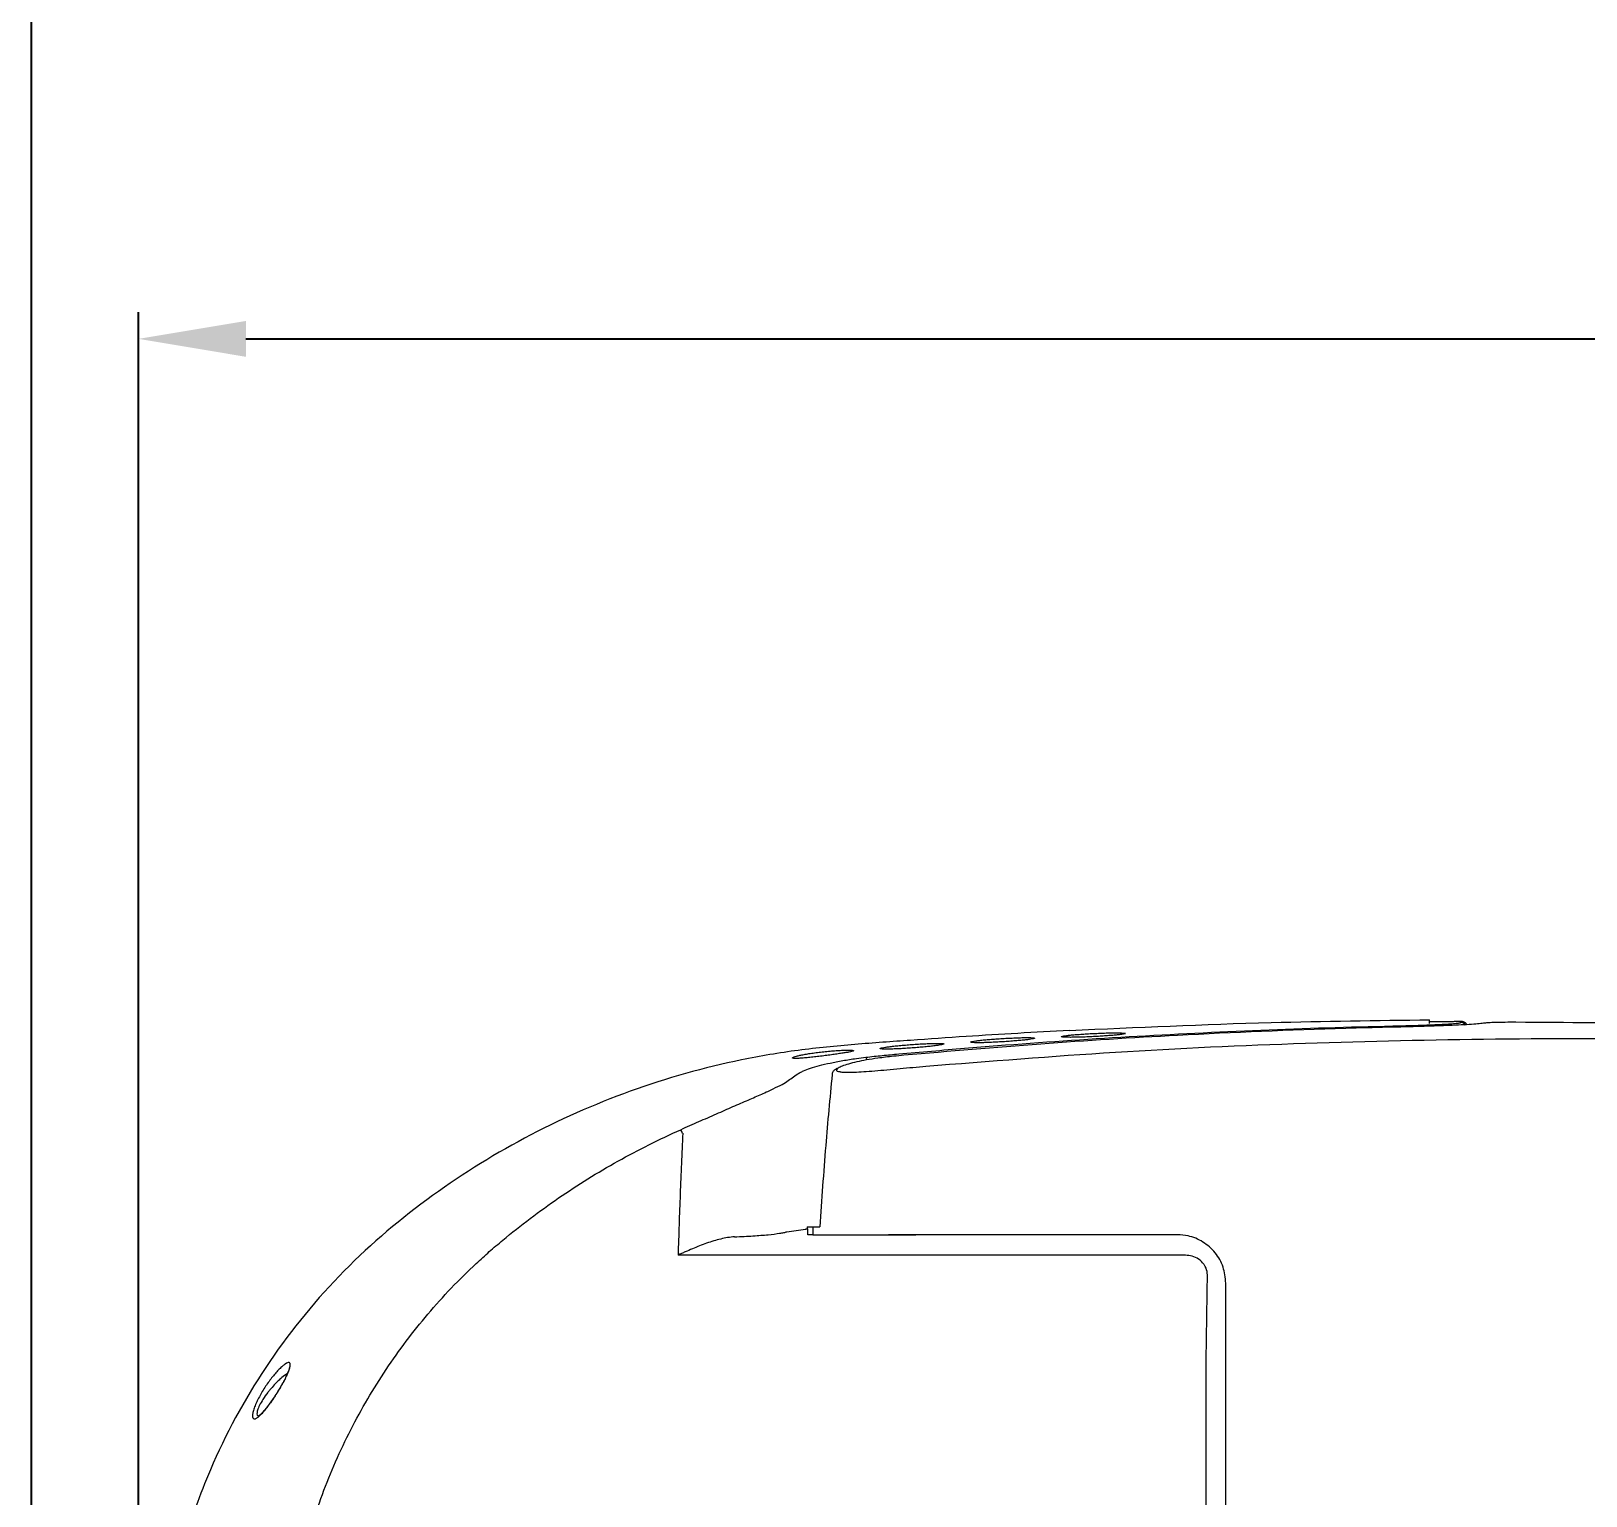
# Model space of a CAD drawing. Extents: x 3571 to 9666, y -561 to 1991.
# Drawn here: x 7030.5 to 7320.1, y 1321.7 to 1594.6 of the extents above; entities that cross this region are included whole.
import ezdxf

# ---------------------------------------------------------------- set-up
doc = ezdxf.new("R2010")
doc.units = 0
doc.header["$LTSCALE"] = 20
doc.header["$MEASUREMENT"] = 0
doc.layers.get('0').update_dxf_attribs({"linetype": 'CONTINUOUS'})
doc.layers.get('DEFPOINTS').update_dxf_attribs({"linetype": 'CONTINUOUS'})
doc.layers.add('6', color=6, linetype='CONTINUOUS')
doc.styles.get("Standard").update_dxf_attribs({"font": 'NanumGothic.ttf'})
doc.dimstyles.get("Standard").update_dxf_attribs({"dimtxt": 2.7, "dimasz": 2.5, "dimexe": 1.5, "dimexo": 1.5, "dimgap": 1.5, "dimtad": 1, "dimdec": 0, "dimlfac": 10, "dimzin": 0, "dimdsep": 46, "dimtxsty": 'Standard', "dimcen": 0, "dimclrt": 2, "dimadec": 0, "dimazin": 0, "dimtfac": 1, "dimtdec": 0, "dimtmove": 0, "dimatfit": 3, "dimfxl": 0, "dimtolj": 1, "dimtzin": 0, "dimarcsym": 0})

# ---------------------------------------------------------------- blocks, each defined once
blk = doc.blocks.new('*D15')
at = {"color": 3, "lineweight": -2}
for p, q in [((7050.5, 1211.91), (7050.5, 1542.25)), ((7709.36, 1212.37), (7709.36, 1542.25)), ((7070.5, 1537.25), (7689.36, 1537.25))]:
    blk.add_line(p, q, dxfattribs=at)
at = {"color": 3}
for points in [[(7070.5, 1540.58), (7070.5, 1533.91), (7050.5, 1537.25)], [(7689.36, 1540.58), (7689.36, 1533.91), (7709.36, 1537.25)]]:
    blk.add_solid(points, dxfattribs=at)
at = {"layer": 'DEFPOINTS', "color": 0}
for p in [(7709.36, 1537.25), (7709.36, 1210.87), (7050.5, 1210.41)]:
    blk.add_point(p, dxfattribs=at)
at = {"color": 2, "insert": (7379.93, 1563.58), "char_height": 30, "attachment_point": 5}
blk.add_mtext('\\A1;660', dxfattribs=at)

msp = doc.modelspace()

# ---------------------------------------------------------------- linework, layer by layer
at = {"color": 7, "linetype": 'Continuous', "lineweight": 15}
for p, q in [((7291.01, 1409.72), (7291.01, 1410.42)), ((7176.08, 1371.87), (7177.43, 1371.87)), ((7176.14, 1370.37), (7195.29, 1370.37))]:
    msp.add_line(p, q, dxfattribs=at)
for centre, radius, start, end in [((7283.95, 1409.01), 0.336, 8.5897, 51.1432), ((7296.82, 1408.92), 1, 27.6674, 90.1319), ((7185.34, 1402.86), 0.872, 6.3664, 42.1491), ((7148.18, 1387.74), 3.99, 22.5295, 33.5726)]:
    msp.add_arc(centre, radius, start, end, dxfattribs=at)
for points, knots in [([(7185.99, 1403.44), (7187.01, 1403.56), (7188.03, 1403.67), (7190.07, 1403.87), (7191.09, 1403.96), (7194.15, 1404.24), (7196.19, 1404.42), (7202.32, 1404.95), (7206.4, 1405.29), (7218.66, 1406.24), (7226.84, 1406.8), (7251.39, 1408.24), (7267.77, 1408.9), (7284.16, 1409.27)], [0, 0, 0, 0, 0.03125, 0.03125, 0.0625, 0.0625, 0.125, 0.125, 0.25, 0.25, 0.5, 0.5, 1, 1, 1, 1]), ([(7285.17, 1409.06), (7284.52, 1409.05), (7281.26, 1408.97), (7267.55, 1408.6), (7245.99, 1407.7), (7218.56, 1406), (7201.58, 1404.54), (7193.09, 1403.81)], [0, 0, 0, 0, 0.02123, 0.10615, 0.44585, 0.722925, 1, 1, 1, 1]), ([(7222.4, 1407.27), (7222.4, 1407.25), (7222.48, 1407.21), (7222.83, 1407.18), (7223.38, 1407.15), (7224.11, 1407.15), (7224.99, 1407.15), (7226.02, 1407.18), (7227.17, 1407.22), (7228.4, 1407.28), (7229.62, 1407.34), (7230.76, 1407.42), (7231.79, 1407.5), (7232.67, 1407.58), (7233.39, 1407.66), (7233.94, 1407.74), (7234.28, 1407.81), (7234.39, 1407.87), (7234.27, 1407.92), (7233.93, 1407.96), (7233.38, 1407.98), (7232.66, 1407.99), (7231.77, 1407.99), (7230.75, 1407.96), (7229.6, 1407.92), (7228.38, 1407.87), (7227.15, 1407.8), (7226.01, 1407.73), (7224.98, 1407.65), (7224.09, 1407.57), (7223.36, 1407.49), (7222.82, 1407.41), (7222.48, 1407.33), (7222.4, 1407.29), (7222.4, 1407.27)], [0, 0, 0, 0, 0.031679, 0.062678, 0.093334, 0.123884, 0.154537, 0.185545, 0.217427, 0.250368, 0.283189, 0.314854, 0.345807, 0.376425, 0.40695, 0.437567, 0.468484, 0.50001, 0.531525, 0.562404, 0.592968, 0.623445, 0.654037, 0.684995, 0.716846, 0.749787, 0.782626, 0.814331, 0.845333, 0.876003, 0.906587, 0.937281, 0.968308, 1, 1, 1, 1]), ([(7223.94, 1408.43), (7236.45, 1409), (7258.8, 1410.02), (7281.17, 1410.3), (7291.01, 1410.42)], [0, 0, 0, 0, 0.559969, 1, 1, 1, 1]), ([(7284.16, 1409.27), (7284.99, 1409.29), (7285.81, 1409.31), (7287.39, 1409.35), (7288.16, 1409.37), (7289.27, 1409.41), (7289.64, 1409.42), (7290.35, 1409.45), (7290.7, 1409.46), (7291.71, 1409.5), (7292.34, 1409.53), (7293.5, 1409.58), (7294.04, 1409.61), (7294.98, 1409.67), (7295.39, 1409.7), (7295.9, 1409.75), (7296.05, 1409.77), (7296.31, 1409.8), (7296.43, 1409.81), (7296.7, 1409.86), (7296.8, 1409.89), (7296.82, 1409.92)], [0, 0, 0, 0, 0.125, 0.125, 0.25, 0.25, 0.3125, 0.3125, 0.375, 0.375, 0.5, 0.5, 0.625, 0.625, 0.75, 0.75, 0.8125, 0.8125, 0.875, 0.875, 1, 1, 1, 1]), ([(7301.25, 1409.79), (7300.96, 1409.75), (7300.37, 1409.68), (7298.87, 1409.56), (7296.97, 1409.45), (7294.63, 1409.35), (7291.91, 1409.25), (7288.74, 1409.15), (7286.41, 1409.09), (7285.17, 1409.06)], [0, 0, 0, 0, 0.135668, 0.271383, 0.408096, 0.544854, 0.689605, 0.834391, 1, 1, 1, 1]), ([(7296.97, 1410.15), (7297.06, 1410.15), (7297.15, 1410.14), (7297.33, 1410.09), (7297.41, 1410.05), (7297.65, 1409.91), (7297.78, 1409.78), (7297.86, 1409.62)], [0, 0, 0, 0, 0.25, 0.25, 0.5, 0.5, 1, 1, 1, 1]), ([(7307.09, 1409.95), (7306.42, 1409.95), (7305.07, 1409.95), (7303.28, 1409.91), (7301.89, 1409.86), (7301.46, 1409.81), (7301.25, 1409.79)], [0, 0, 0, 0, 0.251392, 0.502785, 0.754244, 1, 1, 1, 1]), ([(7584.51, 1389.48), (7583.95, 1389.6), (7579.4, 1390.56), (7570.76, 1391.77), (7554.55, 1394), (7534.18, 1396.51), (7501.33, 1400.1), (7460.09, 1403.86), (7426.76, 1406.14), (7404.16, 1407.35), (7388.47, 1408.12), (7364.33, 1409.04), (7335.59, 1409.75), (7316.51, 1409.88), (7307.09, 1409.95)], [0, 0, 0, 0, 0.006173, 0.049901, 0.093579, 0.181895, 0.270213, 0.448367, 0.626521, 0.639492, 0.691373, 0.795139, 0.898926, 1, 1, 1, 1]), ([(7204.65, 1407.3), (7201.21, 1407.07), (7194.33, 1406.59), (7183.97, 1405.87), (7173.39, 1404.85), (7152.26, 1401.3), (7128.2, 1392.63), (7103.9, 1377.32), (7081.92, 1358.48), (7069.52, 1339.77), (7063.89, 1326.6)], [0, 0, 0, 0, 0.0625, 0.125, 0.1875, 0.25, 0.5, 0.625, 0.75, 1, 1, 1, 1]), ([(7172.32, 1403.31), (7172.32, 1403.29), (7172.41, 1403.24), (7172.75, 1403.21), (7173.31, 1403.22), (7174.08, 1403.27), (7175.03, 1403.35), (7176.11, 1403.46), (7177.25, 1403.6), (7178.43, 1403.74), (7179.56, 1403.89), (7180.61, 1404.04), (7181.53, 1404.18), (7182.3, 1404.3), (7182.93, 1404.41), (7183.38, 1404.51), (7183.66, 1404.6), (7183.74, 1404.67), (7183.63, 1404.72), (7183.29, 1404.76), (7182.74, 1404.77), (7181.97, 1404.76), (7181.01, 1404.71), (7179.91, 1404.64), (7178.75, 1404.54), (7177.57, 1404.41), (7176.43, 1404.27), (7175.39, 1404.11), (7174.46, 1403.96), (7173.69, 1403.8), (7173.07, 1403.65), (7172.62, 1403.52), (7172.36, 1403.4), (7172.31, 1403.34), (7172.32, 1403.31)], [0, 0, 0, 0, 0.031096, 0.063086, 0.095945, 0.12988, 0.163756, 0.196652, 0.228996, 0.261182, 0.292672, 0.323059, 0.352775, 0.382002, 0.410987, 0.440102, 0.469592, 0.499725, 0.530663, 0.562359, 0.594916, 0.628665, 0.662724, 0.696101, 0.728931, 0.761284, 0.792697, 0.823049, 0.852749, 0.882007, 0.911054, 0.940232, 0.969799, 1, 1, 1, 1]), ([(7188.64, 1405.06), (7188.64, 1405.03), (7188.72, 1405), (7189.07, 1404.96), (7189.62, 1404.95), (7190.35, 1404.95), (7191.24, 1404.98), (7192.26, 1405.02), (7193.41, 1405.09), (7194.62, 1405.17), (7195.83, 1405.26), (7196.97, 1405.37), (7197.99, 1405.47), (7198.87, 1405.58), (7199.59, 1405.68), (7200.13, 1405.77), (7200.47, 1405.85), (7200.58, 1405.93), (7200.45, 1405.98), (7200.11, 1406.01), (7199.56, 1406.03), (7198.84, 1406.02), (7197.95, 1406), (7196.93, 1405.96), (7195.79, 1405.9), (7194.58, 1405.82), (7193.36, 1405.72), (7192.22, 1405.62), (7191.2, 1405.51), (7190.32, 1405.41), (7189.59, 1405.31), (7189.05, 1405.21), (7188.71, 1405.13), (7188.64, 1405.08), (7188.64, 1405.06)], [0, 0, 0, 0, 0.031809, 0.062908, 0.093643, 0.124251, 0.154935, 0.185939, 0.217769, 0.250595, 0.283303, 0.314881, 0.345773, 0.376349, 0.406855, 0.437489, 0.468474, 0.500137, 0.531795, 0.56277, 0.593398, 0.623914, 0.654517, 0.685451, 0.71722, 0.75001, 0.782706, 0.814305, 0.845235, 0.875858, 0.906419, 0.93712, 0.968198, 1, 1, 1, 1]), ([(7197.19, 1401.77), (7208.95, 1402.71), (7232.49, 1404.59), (7267.87, 1406.2), (7303.34, 1406.99), (7338.87, 1406.94), (7374.45, 1406.22), (7409.96, 1404.86), (7444.38, 1402.9), (7479.7, 1400.3), (7514.97, 1397.12), (7542.4, 1394.03), (7562.06, 1391.8), (7573.96, 1390.47), (7585.84, 1388.89), (7597.62, 1386.85), (7609.24, 1384.16), (7620.36, 1380.65), (7630.9, 1376.32), (7640.94, 1371.3), (7650.64, 1365.47), (7659.36, 1359.3), (7667.03, 1352.94), (7673.7, 1346.39), (7679.83, 1339.22), (7685.32, 1331.55), (7690.1, 1323.51), (7694.19, 1315.1), (7697.59, 1306.28), (7700.63, 1295.55), (7703.16, 1283.03), (7705.38, 1268.82), (7707.37, 1252.06), (7709.03, 1232.75), (7709.25, 1218.16), (7709.36, 1210.87)], [0, 0, 0, 0, 0.055948, 0.111906, 0.167857, 0.224078, 0.280305, 0.336528, 0.392478, 0.448429, 0.504379, 0.56033, 0.579219, 0.598169, 0.617111, 0.635994, 0.654811, 0.673611, 0.691182, 0.708753, 0.726738, 0.744723, 0.759304, 0.773884, 0.788886, 0.803888, 0.818476, 0.833063, 0.848083, 0.863103, 0.885747, 0.908412, 0.931074, 0.965537, 1, 1, 1, 1]), ([(7205.5, 1406.26), (7205.5, 1406.24), (7205.58, 1406.2), (7205.93, 1406.16), (7206.48, 1406.14), (7207.21, 1406.14), (7208.1, 1406.16), (7209.13, 1406.19), (7210.27, 1406.25), (7211.49, 1406.32), (7212.71, 1406.4), (7213.85, 1406.49), (7214.87, 1406.58), (7215.75, 1406.67), (7216.48, 1406.76), (7217.02, 1406.85), (7217.35, 1406.93), (7217.47, 1406.99), (7217.34, 1407.05), (7217, 1407.08), (7216.45, 1407.1), (7215.73, 1407.1), (7214.85, 1407.09), (7213.82, 1407.05), (7212.67, 1407), (7211.46, 1406.94), (7210.24, 1406.86), (7209.1, 1406.77), (7208.07, 1406.68), (7207.18, 1406.58), (7206.46, 1406.49), (7205.92, 1406.4), (7205.57, 1406.32), (7205.5, 1406.28), (7205.5, 1406.26)], [0, 0, 0, 0, 0.031744, 0.062792, 0.093487, 0.124065, 0.154734, 0.185742, 0.217598, 0.25048, 0.283246, 0.31487, 0.345796, 0.376396, 0.406915, 0.437544, 0.468497, 0.500092, 0.531679, 0.562605, 0.593201, 0.623698, 0.654297, 0.685246, 0.717059, 0.749929, 0.782697, 0.814347, 0.845307, 0.875947, 0.906513, 0.937204, 0.968254, 1, 1, 1, 1]), ([(7173.75, 1400.59), (7173.95, 1400.7), (7174.4, 1400.95), (7175.62, 1401.39), (7177.29, 1401.89), (7179.32, 1402.37), (7181.64, 1402.83), (7183.91, 1403.19), (7185.4, 1403.37), (7185.99, 1403.44)], [0, 0, 0, 0, 0.118252, 0.273403, 0.428794, 0.584186, 0.740666, 0.897132, 1, 1, 1, 1]), ([(7193.09, 1403.81), (7192.44, 1403.74), (7190.75, 1403.58), (7188.37, 1403.3), (7186.08, 1402.94), (7184.23, 1402.57), (7182.7, 1402.18), (7181.5, 1401.79), (7181.06, 1401.55), (7180.83, 1401.43)], [0, 0, 0, 0, 0.107389, 0.281533, 0.422439, 0.563366, 0.707481, 0.851603, 1, 1, 1, 1]), ([(7151.51, 1389.95), (7152.65, 1390.46), (7153.78, 1390.96), (7155.44, 1391.7), (7155.99, 1391.94), (7157.09, 1392.42), (7157.63, 1392.66), (7159.22, 1393.36), (7160.25, 1393.81), (7161.73, 1394.45), (7162.21, 1394.66), (7163.16, 1395.08), (7163.63, 1395.28), (7164.98, 1395.87), (7165.82, 1396.24), (7166.98, 1396.76), (7167.35, 1396.93), (7168.06, 1397.25), (7168.4, 1397.41), (7169.36, 1397.87), (7169.91, 1398.14), (7170.84, 1398.65), (7171.22, 1398.88), (7171.5, 1399.08)], [0, 0, 0, 0, 0.125, 0.125, 0.1875, 0.1875, 0.25, 0.25, 0.375, 0.375, 0.4375, 0.4375, 0.5, 0.5, 0.625, 0.625, 0.6875, 0.6875, 0.75, 0.75, 0.875, 0.875, 1, 1, 1, 1]), ([(7179.71, 1400.22), (7179.29, 1395.81), (7178.4, 1386.39), (7177.76, 1376.91), (7177.43, 1371.87)], [0, 0, 0, 0, 0.468173, 1, 1, 1, 1]), ([(7180.56, 1401.32), (7180.41, 1401.23), (7180.14, 1401.08), (7179.79, 1400.72), (7179.73, 1400.34), (7179.71, 1400.21)], [0, 0, 0, 0, 0.4472102, 0.8086372, 1, 1, 1, 1]), ([(7180.83, 1401.43), (7180.7, 1401.33), (7180.43, 1401.11), (7180.56, 1400.88), (7180.98, 1400.79), (7181.16, 1400.76)], [0, 0, 0, 0, 0.362791, 0.725299, 1, 1, 1, 1]), ([(7181.16, 1400.76), (7181.2, 1400.74), (7181.44, 1400.68), (7182.32, 1400.64), (7183.74, 1400.66), (7185.54, 1400.75), (7187.61, 1400.91), (7189.9, 1401.11), (7192.31, 1401.33), (7194.76, 1401.56), (7196.38, 1401.7), (7197.19, 1401.77)], [0, 0, 0, 0, 0.031482, 0.157638, 0.283782, 0.406177, 0.528578, 0.650007, 0.771449, 0.885721, 1, 1, 1, 1]), ([(7073.83, 1210.87), (7073.83, 1228.47), (7074.43, 1246.04), (7076.23, 1272.36), (7076.98, 1281.13), (7077.99, 1290.97), (7078.11, 1292.07), (7078.28, 1293.71), (7078.34, 1294.26), (7078.46, 1295.35), (7078.52, 1295.9), (7078.85, 1298.63), (7079.18, 1300.8), (7079.96, 1305.13), (7080.41, 1307.28), (7081.44, 1311.55), (7082.02, 1313.68), (7083.95, 1319.98), (7085.47, 1324.09), (7088.11, 1330.12), (7089.06, 1332.11), (7091.05, 1336.01), (7092.1, 1337.92), (7095.39, 1343.53), (7097.79, 1347.12), (7102.98, 1354), (7105.77, 1357.3), (7110.27, 1362), (7111.82, 1363.53), (7114.22, 1365.77), (7115.03, 1366.51), (7116.68, 1367.96), (7117.51, 1368.67), (7121.72, 1372.15), (7125.19, 1374.77), (7132.34, 1379.68), (7136.03, 1381.97), (7143.61, 1386.21), (7147.5, 1388.16), (7151.51, 1389.95)], [0, 0, 0, 0, 0.25, 0.25, 0.375, 0.375, 0.390625, 0.390625, 0.398438, 0.398438, 0.40625, 0.40625, 0.4375, 0.4375, 0.46875, 0.46875, 0.5, 0.5, 0.5625, 0.5625, 0.59375, 0.59375, 0.625, 0.625, 0.6875, 0.6875, 0.75, 0.75, 0.78125, 0.78125, 0.796875, 0.796875, 0.8125, 0.8125, 0.875, 0.875, 0.9375, 0.9375, 1, 1, 1, 1]), ([(7151.87, 1389.27), (7151.79, 1387.39), (7151.71, 1385.51), (7151.55, 1381.74), (7151.47, 1379.85), (7151.26, 1374.17), (7151.13, 1370.38), (7151.01, 1366.58)], [0, 0, 0, 0, 0.25, 0.25, 0.5, 0.5, 1, 1, 1, 1]), ([(7161.53, 1369.98), (7160.68, 1369.94), (7159.82, 1369.79), (7158.52, 1369.48), (7158.09, 1369.36), (7157.21, 1369.09), (7156.77, 1368.95), (7155.44, 1368.48), (7154.56, 1368.13), (7153.23, 1367.57), (7152.79, 1367.38), (7152.12, 1367.08), (7151.9, 1366.99), (7151.45, 1366.79), (7151.23, 1366.69), (7151.01, 1366.58)], [0, 0, 0, 0, 0.25, 0.25, 0.375, 0.375, 0.5, 0.5, 0.75, 0.75, 0.875, 0.875, 0.9375, 0.9375, 1, 1, 1, 1]), ([(7161.53, 1369.98), (7162.15, 1370.01), (7162.74, 1370.04), (7163.89, 1370.1), (7164.44, 1370.13), (7166, 1370.23), (7166.94, 1370.31), (7168.62, 1370.47), (7169.33, 1370.56), (7170.22, 1370.69), (7170.48, 1370.74), (7170.94, 1370.83), (7171.13, 1370.88), (7171.29, 1370.93)], [0, 0, 0, 0, 0.125, 0.125, 0.25, 0.25, 0.5, 0.5, 0.75, 0.75, 0.875, 0.875, 1, 1, 1, 1]), ([(7175.09, 1371.87), (7175.09, 1371.87), (7175.08, 1371.87), (7175.18, 1371.87), (7175.38, 1371.87), (7175.66, 1371.87), (7175.91, 1371.87), (7176.05, 1371.87), (7176.08, 1371.87)], [0, 0, 0, 0, 0.086441, 0.301353, 0.516053, 0.730619, 0.945259, 1, 1, 1, 1]), ([(7176.14, 1370.37), (7176.03, 1370.37), (7175.81, 1370.37), (7175.51, 1370.37), (7175.28, 1370.37), (7175.16, 1370.37), (7175.16, 1370.37), (7175.16, 1370.37)], [0, 0, 0, 0, 0.214906, 0.429813, 0.644518, 0.859083, 1, 1, 1, 1]), ([(7176.08, 1371.87), (7176.08, 1371.86), (7176.09, 1371.63), (7176.11, 1371.25), (7176.13, 1370.76), (7176.14, 1370.49), (7176.14, 1370.37)], [0, 0, 0, 0, 0.01505, 0.465231, 0.765338, 1, 1, 1, 1]), ([(7198.25, 1370.37), (7197.19, 1370.37), (7195.05, 1370.37), (7192.33, 1370.37), (7190.79, 1370.37), (7190.23, 1370.37)], [0, 0, 0, 0, 0.38908, 0.778163, 1, 1, 1, 1]), ([(7244.05, 1370.37), (7236.42, 1370.37), (7221.16, 1370.37), (7205.89, 1370.37), (7198.25, 1370.37)], [0, 0, 0, 0, 0.499989, 1, 1, 1, 1]), ([(7253.05, 1361.37), (7252.95, 1362.39), (7252.75, 1364.41), (7251.19, 1367.12), (7248.89, 1369.15), (7246.36, 1370.22), (7244.71, 1370.33), (7244.05, 1370.37)], [0, 0, 0, 0, 0.216756, 0.433415, 0.648299, 0.860624, 1, 1, 1, 1]), ([(7245.54, 1366.55), (7237.67, 1366.55), (7229.8, 1366.55), (7218, 1366.56), (7214.06, 1366.56), (7206.19, 1366.55), (7202.25, 1366.56), (7190.43, 1366.56), (7182.55, 1366.56), (7170.72, 1366.57), (7166.78, 1366.57), (7158.9, 1366.57), (7154.95, 1366.58), (7151.01, 1366.58)], [0, 0, 0, 0, 0.25, 0.25, 0.375, 0.375, 0.5, 0.5, 0.75, 0.75, 0.875, 0.875, 1, 1, 1, 1]), ([(7249.62, 1362.65), (7249.62, 1362.84), (7249.62, 1363.45), (7249.37, 1364.24), (7248.81, 1365.14), (7248.01, 1365.88), (7246.82, 1366.45), (7245.96, 1366.52), (7245.54, 1366.55)], [0, 0, 0, 0, 0.088936, 0.294885, 0.384871, 0.593716, 0.801801, 1, 1, 1, 1]), ([(7253.05, 1315.31), (7253.05, 1319.15), (7253.05, 1326.83), (7253.05, 1338.36), (7253.05, 1349.88), (7253.05, 1357.54), (7253.05, 1361.37)], [0, 0, 0, 0, 0.249433, 0.498866, 0.749433, 1, 1, 1, 1]), ([(7074.18, 1342.16), (7074.39, 1342.47), (7074.6, 1342.78), (7075.03, 1343.36), (7075.25, 1343.65), (7075.68, 1344.18), (7075.89, 1344.44), (7076.32, 1344.92), (7076.53, 1345.14), (7076.93, 1345.55), (7077.13, 1345.73), (7077.41, 1345.97), (7077.5, 1346.05), (7077.68, 1346.18), (7077.77, 1346.25), (7078.01, 1346.41), (7078.16, 1346.49), (7078.35, 1346.55), (7078.41, 1346.56), (7078.52, 1346.57), (7078.57, 1346.56), (7078.65, 1346.53), (7078.68, 1346.51), (7078.73, 1346.43), (7078.75, 1346.39), (7078.79, 1346.22), (7078.79, 1346.06), (7078.73, 1345.78), (7078.71, 1345.68), (7078.65, 1345.46), (7078.61, 1345.34), (7078.48, 1344.97), (7078.37, 1344.69), (7078.11, 1344.12), (7077.96, 1343.81), (7077.64, 1343.18), (7077.47, 1342.87), (7077.11, 1342.22), (7076.92, 1341.89), (7076.53, 1341.24), (7076.33, 1340.92), (7075.92, 1340.29), (7075.72, 1339.97), (7075.31, 1339.37), (7075.1, 1339.08), (7074.69, 1338.52), (7074.49, 1338.25), (7074.1, 1337.76), (7073.9, 1337.53), (7073.53, 1337.1), (7073.34, 1336.91), (7073, 1336.58), (7072.84, 1336.44), (7072.61, 1336.28), (7072.54, 1336.23), (7072.4, 1336.16), (7072.33, 1336.13), (7072.15, 1336.07), (7072.04, 1336.06), (7071.92, 1336.12), (7071.88, 1336.15), (7071.82, 1336.22), (7071.8, 1336.27), (7071.76, 1336.38), (7071.75, 1336.45), (7071.73, 1336.61), (7071.74, 1336.7), (7071.76, 1336.99), (7071.8, 1337.21), (7071.93, 1337.72), (7072.02, 1338), (7072.19, 1338.45), (7072.25, 1338.6), (7072.38, 1338.91), (7072.45, 1339.07), (7072.67, 1339.55), (7072.84, 1339.88), (7073.19, 1340.54), (7073.37, 1340.87), (7073.76, 1341.52), (7073.97, 1341.84), (7074.18, 1342.16)], [0, 0, 0, 0, 0.03125, 0.03125, 0.0625, 0.0625, 0.09375, 0.09375, 0.125, 0.125, 0.15625, 0.15625, 0.171875, 0.171875, 0.1875, 0.1875, 0.21875, 0.21875, 0.234375, 0.234375, 0.25, 0.25, 0.265625, 0.265625, 0.28125, 0.28125, 0.3125, 0.3125, 0.328125, 0.328125, 0.34375, 0.34375, 0.375, 0.375, 0.40625, 0.40625, 0.4375, 0.4375, 0.46875, 0.46875, 0.5, 0.5, 0.53125, 0.53125, 0.5625, 0.5625, 0.59375, 0.59375, 0.625, 0.625, 0.65625, 0.65625, 0.6875, 0.6875, 0.703125, 0.703125, 0.71875, 0.71875, 0.75, 0.75, 0.765625, 0.765625, 0.78125, 0.78125, 0.796875, 0.796875, 0.8125, 0.8125, 0.84375, 0.84375, 0.875, 0.875, 0.890625, 0.890625, 0.90625, 0.90625, 0.9375, 0.9375, 0.96875, 0.96875, 1, 1, 1, 1]), ([(7078.25, 1344.54), (7077.9, 1344.31), (7077.14, 1343.79), (7075.98, 1342.65), (7075.25, 1341.8), (7074.99, 1341.5)], [0, 0, 0, 0, 0.340594, 0.760224, 1, 1, 1, 1]), ([(7078.59, 1345.61), (7078.59, 1345.6), (7078.59, 1345.6), (7078.55, 1345.37), (7078.41, 1344.91), (7078.12, 1344.21), (7077.68, 1343.31), (7077.1, 1342.26), (7076.61, 1341.41), (7076.31, 1340.95), (7076.26, 1340.87)], [0, 0, 0, 0, 0.050554, 0.142994, 0.269334, 0.412648, 0.57691, 0.758703, 0.9546, 1, 1, 1, 1]), ([(7249.38, 1315.11), (7249.38, 1319.49), (7249.38, 1329.86), (7249.38, 1340.2), (7249.38, 1346.17)], [0, 0, 0, 0, 0.422709, 1, 1, 1, 1]), ([(7074.99, 1341.5), (7074.85, 1341.33), (7074.39, 1340.76), (7073.7, 1339.77), (7073.04, 1338.63), (7072.64, 1337.67), (7072.53, 1336.96), (7072.65, 1336.6), (7072.89, 1336.65), (7072.96, 1336.66)], [0, 0, 0, 0, 0.08112, 0.278533, 0.447186, 0.600782, 0.755798, 0.92687, 1, 1, 1, 1]), ([(7076.26, 1340.87), (7076.06, 1340.56), (7075.6, 1339.83), (7074.86, 1338.79), (7074.14, 1337.86), (7073.52, 1337.17), (7073.1, 1336.77), (7072.82, 1336.6), (7072.83, 1336.6), (7072.84, 1336.61)], [0, 0, 0, 0, 0.144523, 0.336274, 0.526431, 0.686372, 0.829805, 0.943297, 1, 1, 1, 1]), ([(7063.89, 1326.6), (7061.93, 1322.03), (7058.49, 1312.43), (7055.87, 1300.04), (7054.65, 1290.25), (7053.58, 1280.63), (7051.35, 1254.22), (7050.53, 1230.08), (7050.49, 1210.88)], [0, 0, 0, 0, 0.125, 0.25, 0.3125, 0.375, 0.5, 1, 1, 1, 1])]:
    msp.add_open_spline(points, degree=3, knots=knots, dxfattribs=at)
for points, degree in [([(7223.94, 1408.43), (7217.51, 1408.09), (7211.07, 1407.71), (7204.65, 1407.3)], 3), ([(7291.01, 1410.07), (7296.97, 1410.15)], 1), ([(7296.82, 1409.92), (7296.97, 1410.15)], 1), ([(7171.5, 1399.08), (7172.19, 1399.58), (7172.87, 1400.04), (7173.55, 1400.49)], 3), ([(7173.55, 1400.49), (7173.75, 1400.59)], 1), ([(7171.29, 1370.93), (7172.44, 1371.1), (7173.58, 1371.27), (7174.73, 1371.44)], 3), ([(7174.73, 1371.44), (7175.1, 1371.48)], 1), ([(7175.08, 1371.87), (7175.14, 1370.37)], 1), ([(7249.38, 1346.17), (7249.62, 1362.65)], 1)]:
    msp.add_open_spline(points, degree=degree, dxfattribs=at)
at = {"layer": '6'}
msp.add_lwpolyline([(8320.51, 1735.45), (7030.5, 1735.45), (7030.5, -189.59)], dxfattribs=at)

# ---------------------------------------------------------------- dimensions: what is measured, and where the dimension line sits
dim = msp.add_linear_dim(base=(7709.36, 1537.25), p1=(7050.5, 1210.41), p2=(7709.36, 1210.87), text='660', dimstyle='Standard', override={"dimtxt": 30, "dimasz": 20, "dimexe": 5, "dimgap": 10, "dimlfac": 1, "dimzin": 12, "dimclrd": 3, "dimclre": 3, "dimazin": 2, "dimarcsym": 1})
dim.commit()
dim.dimension.update_dxf_attribs({"geometry": '*D15', "text_midpoint": (7379.93, 1537.25), "dimtype": 160})

doc.saveas('drawing.dxf')
